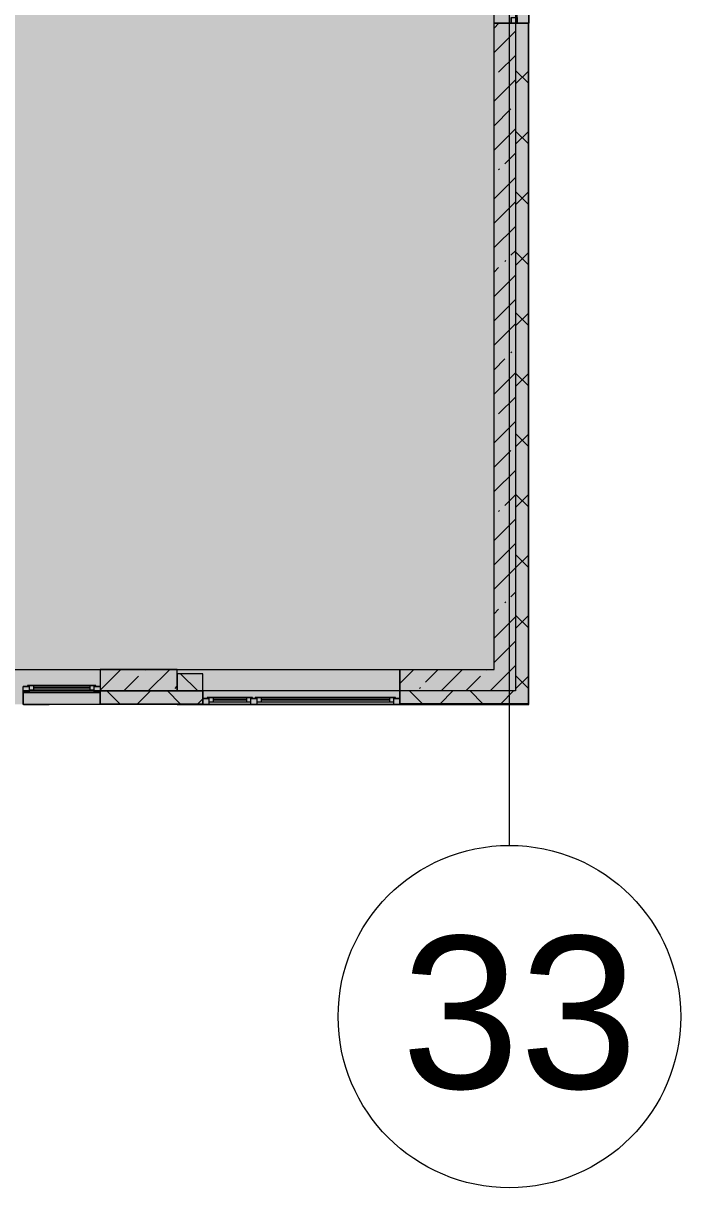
# Model space of a CAD drawing. Header units: millimetres. Extents: x -3817 to 677485, y -22715 to 103890.
# Drawn here: x 29874.6 to 29935, y 156.6 to 263.8 of the extents above; entities that cross this region are included whole.
import ezdxf

# ---------------------------------------------------------------- set-up
doc = ezdxf.new("R2010")
doc.units = ezdxf.units.MM
doc.layers.add('PDF _Геометрия', color=7, linetype='Continuous', true_color=0x1d1d1d)
doc.layers.add('PDF _Сплошная заливка', color=7, linetype='Continuous', true_color=0xffffff)
doc.layers.add('PDF _Текст', color=7, linetype='Continuous')
doc.styles.add('PDF ArialMT', font='arial.ttf')

msp = doc.modelspace()

# ---------------------------------------------------------------- hatches: boundary and pattern name
at = {"layer": 'PDF _Сплошная заливка', "true_color": 0xd9d9d9, "transparency": 33554559}
for points in [[(29921.04, 201.11), (29921.04, 372.26), (29669.87, 372.33), (29669.87, 418.72), (29600.87, 418.72), (29600.87, 283.52), (29637.4, 283.52), (29637.4, 201.11), (29911.29, 201.11)], [(29919.21, 202.35), (29919.84, 202.35), (29919.84, 263.77), (29917.87, 263.77), (29917.87, 202.35)], [(29888.73, 202.35), (29888.73, 204.32), (29881.65, 204.32), (29881.65, 202.35), (29881.93, 202.35)], [(29916.76, 202.35), (29917.87, 202.35), (29917.87, 204.32), (29909.21, 204.32), (29909.21, 202.35), (29911.29, 202.35)]]:
    msp.add_hatch(color=254, dxfattribs=at).paths.add_polyline_path(points)
h = msp.add_hatch(color=254, dxfattribs=at)
h.paths.add_polyline_path([(29920.95, 201.17), (29921.02, 201.17), (29921.02, 263.77), (29919.84, 263.77), (29919.84, 201.17), (29920.82, 201.17)], flags=0)
h.paths.add_polyline_path([(29921.02, 273.22), (29921.02, 288.33), (29919.84, 288.33), (29919.84, 273.22)], flags=0)
h.paths.add_polyline_path([(29919.84, 306.44), (29921.02, 306.44), (29921.02, 371.64), (29919.84, 371.64), (29919.84, 328.3)], flags=0)
h = msp.add_hatch(color=254, dxfattribs=at)
h.paths.add_polyline_path([(29889.27, 202.35), (29891.1, 202.35), (29891.1, 203.93), (29888.73, 203.93), (29888.73, 202.35)], flags=0)
h.paths.add_polyline_path([(29856.45, 202.35), (29856.45, 203.93), (29848.18, 203.93), (29848.18, 202.35), (29852.57, 202.35)], flags=0)
h.paths.add_polyline_path([(29874.56, 202.35), (29874.56, 203.93), (29870.62, 203.93), (29870.62, 202.35)], flags=0)
h.paths.add_polyline_path([(29764.48, 202.35), (29771.42, 202.35), (29771.42, 203.93), (29763.15, 203.93), (29763.15, 202.35)], flags=0)
h.paths.add_polyline_path([(29792.67, 202.35), (29799.76, 202.35), (29799.76, 203.93), (29792.67, 203.93)], flags=0)
h.paths.add_polyline_path([(29806.85, 202.35), (29813.93, 202.35), (29813.93, 203.93), (29806.85, 203.93)], flags=0)
h.paths.add_polyline_path([(29745.04, 202.35), (29745.04, 203.93), (29743.07, 203.93), (29743.07, 202.35)], flags=0)
h.paths.add_polyline_path([(29830.07, 202.35), (29830.07, 203.93), (29828.11, 203.93), (29828.11, 202.35)], flags=0)
h.paths.add_polyline_path([(29661.71, 202.35), (29665.12, 202.35), (29665.12, 203.93), (29658.82, 203.93), (29658.82, 202.35)], flags=0)
h.paths.add_polyline_path([(29679.29, 202.35), (29681.26, 202.35), (29681.26, 203.93), (29679.29, 203.93), (29679.29, 203.59)], flags=0)
h.paths.add_polyline_path([(29735.12, 202.35), (29735.98, 202.35), (29735.98, 203.93), (29728.9, 203.93), (29728.9, 202.35)], flags=0)
h.paths.add_polyline_path([(29707.64, 202.35), (29707.64, 203.93), (29699.37, 203.93), (29699.37, 202.35), (29705.76, 202.35)], flags=0)
h = msp.add_hatch(color=254, dxfattribs=at)
h.paths.add_polyline_path([(29889.27, 201.17), (29891.1, 201.17), (29891.1, 202.35), (29881.65, 202.35), (29881.65, 201.17), (29881.93, 201.17)], flags=0)
h.paths.add_polyline_path([(29909.21, 201.17), (29919.84, 201.17), (29919.84, 202.35), (29909.21, 202.35)], flags=0)
h.paths.add_polyline_path([(29806.85, 201.17), (29813.93, 201.17), (29813.93, 202.35), (29806.85, 202.35)], flags=0)
h.paths.add_polyline_path([(29797.51, 201.17), (29799.76, 201.17), (29799.76, 202.35), (29792.67, 202.35), (29792.67, 201.17), (29793.84, 201.17)], flags=0)
h.paths.add_polyline_path([(29823.2, 201.17), (29830.07, 201.17), (29830.07, 202.35), (29821.02, 202.35), (29821.02, 201.17)], flags=0)
h.paths.add_polyline_path([(29848.18, 201.17), (29856.45, 201.17), (29856.45, 202.35), (29848.18, 202.35)], flags=0)
h.paths.add_polyline_path([(29863.54, 201.17), (29874.56, 201.17), (29874.56, 202.35), (29863.54, 202.35)], flags=0)
h.paths.add_polyline_path([(29707.64, 201.17), (29707.64, 202.35), (29699.37, 202.35), (29699.37, 201.17), (29705.76, 201.17)], flags=0)
h.paths.add_polyline_path([(29778.5, 201.17), (29785.59, 201.17), (29785.59, 202.35), (29778.5, 202.35)], flags=0)
h.paths.add_polyline_path([(29764.48, 201.17), (29771.42, 201.17), (29771.42, 202.35), (29763.15, 202.35), (29763.15, 201.17)], flags=0)
h.paths.add_polyline_path([(29721.81, 201.17), (29721.81, 202.35), (29714.72, 202.35), (29714.72, 201.17), (29720.44, 201.17)], flags=0)
h.paths.add_polyline_path([(29745.04, 201.17), (29745.04, 202.35), (29728.9, 202.35), (29728.9, 201.17), (29742.46, 201.17)], flags=0)
h.paths.add_polyline_path([(29665.12, 201.17), (29665.12, 202.35), (29658.82, 202.35), (29658.82, 201.17), (29661.71, 201.17)], flags=0)
h.paths.add_polyline_path([(29647.03, 201.17), (29651.73, 201.17), (29651.73, 202.35), (29637.4, 202.35), (29637.4, 201.17)], flags=0)
h.paths.add_polyline_path([(29672.21, 201.17), (29681.26, 201.17), (29681.26, 202.35), (29672.21, 202.35)], flags=0)

# ---------------------------------------------------------------- linework, layer by layer
at = {"layer": 'PDF _Геометрия', "color": 253, "lineweight": 9, "true_color": 0xaaaaaa}
msp.add_lwpolyline([(29919.28, 188.13), (29919.28, 281.71), (29919.28, 282.11), (29919.28, 375.69)], dxfattribs=at)
at = {"layer": 'PDF _Геометрия', "color": 7, "lineweight": 9}
for points in [[(29921.08, 268.49), (29921.08, 264.32), (29921.08, 263.77), (29921.08, 273.22), (29921.08, 288.33), (29921.08, 306.44), (29921.08, 305.89), (29921.08, 288.89), (29921.08, 288.33), (29921.08, 306.44)], [(29906.84, 201.11), (29909.21, 201.11), (29919.84, 201.11), (29921.04, 201.11), (29921.08, 201.11), (29921.08, 263.77), (29921.08, 268.49), (29921.08, 263.77)], [(29921.04, 201.15), (29921.04, 263.77)], [(29881.65, 201.11), (29874.59, 201.11), (29876.94, 201.11)], [(29888.73, 201.11), (29891.1, 201.11), (29881.65, 201.11), (29879.3, 201.11)], [(29891.1, 201.11), (29909.21, 201.11)], [(29893.46, 201.11), (29895.82, 201.11)], [(29896.06, 201.11), (29895.51, 201.11)], [(29902.12, 201.11), (29904.48, 201.11)]]:
    msp.add_lwpolyline(points, dxfattribs=at)
at = {"layer": 'PDF _Геометрия', "color": 8, "lineweight": 9, "true_color": 0x737373}
for points in [[(29919.84, 284.87), (29919.84, 273.22), (29921.04, 273.22), (29919.84, 273.22), (29919.84, 263.77), (29921.04, 263.77), (29919.84, 263.77), (29919.84, 202.35), (29909.21, 202.35), (29909.21, 201.11), (29909.21, 202.35), (29891.1, 202.35), (29891.1, 201.11), (29891.1, 201.66), (29891.65, 201.66), (29891.65, 201.11)], [(29919.43, 264.32), (29919.43, 263.77), (29917.87, 263.77), (29919.84, 263.77), (29919.84, 202.35), (29917.87, 202.35), (29909.21, 202.35), (29909.21, 204.32), (29917.87, 204.32), (29917.87, 263.77), (29917.87, 263.77), (29917.87, 263.78), (29917.87, 281.72), (29917.87, 281.88), (29917.87, 281.72)], [(29919.98, 263.77), (29919.98, 273.22)], [(29917.87, 263.33), (29918.31, 263.77)], [(29921.02, 201.17), (29921.02, 263.77)], [(29917.87, 261.09), (29919.84, 263.05)], [(29918.29, 259.26), (29919.84, 260.81)], [(29921.02, 258.25), (29919.84, 259.43)], [(29919.84, 258.2), (29921.02, 259.38)], [(29917.87, 256.6), (29919.84, 258.56)], [(29917.87, 254.35), (29919.41, 255.9)], [(29917.87, 252.11), (29919.84, 254.07)], [(29921.02, 252.68), (29919.84, 253.86)], [(29919.84, 252.64), (29921.02, 253.82)], [(29918.85, 250.85), (29919.84, 251.83)], [(29918.29, 250.29), (29918.38, 250.38)], [(29917.87, 247.62), (29919.84, 249.58)], [(29921.02, 247.11), (29919.84, 248.29)], [(29919.84, 247.07), (29921.02, 248.25)], [(29917.87, 245.37), (29919.84, 247.34)], [(29917.87, 243.13), (29919.84, 245.09)], [(29919.41, 242.43), (29919.84, 242.85)], [(29921.02, 241.55), (29919.84, 242.73)], [(29919.84, 241.5), (29921.02, 242.68)], [(29917.87, 240.88), (29918.29, 241.31)], [(29918.85, 241.87), (29918.95, 241.96)], [(29917.87, 238.64), (29919.84, 240.6)], [(29917.87, 236.39), (29919.84, 238.36)], [(29921.02, 235.98), (29919.84, 237.16)], [(29919.84, 235.93), (29921.02, 237.11)], [(29917.87, 234.15), (29919.84, 236.11)], [(29917.87, 231.9), (29918.85, 232.89)], [(29919.41, 233.45), (29919.51, 233.54)], [(29917.87, 229.66), (29919.84, 231.62)], [(29921.02, 230.41), (29919.84, 231.59)], [(29919.84, 230.36), (29921.02, 231.55)], [(29918.29, 227.84), (29919.84, 229.38)], [(29917.87, 225.17), (29919.84, 227.13)], [(29921.02, 224.84), (29919.84, 226.02)], [(29919.84, 224.8), (29921.02, 225.98)], [(29917.87, 222.92), (29919.41, 224.47)], [(29917.87, 220.68), (29919.84, 222.64)], [(29918.85, 219.42), (29919.84, 220.4)], [(29921.02, 219.28), (29919.84, 220.46)], [(29919.84, 219.23), (29921.02, 220.41)], [(29918.29, 218.86), (29918.38, 218.95)], [(29917.87, 216.19), (29919.84, 218.15)], [(29917.87, 213.94), (29919.84, 215.91)], [(29921.02, 213.71), (29919.84, 214.89)], [(29919.84, 213.66), (29921.02, 214.84)], [(29917.87, 211.7), (29919.84, 213.66)], [(29919.41, 211), (29919.84, 211.42)], [(29918.85, 210.44), (29918.95, 210.53)], [(29917.87, 209.45), (29918.29, 209.88)], [(29917.87, 207.21), (29919.84, 209.17)], [(29921.02, 208.14), (29919.84, 209.32)], [(29919.84, 208.09), (29921.02, 209.28)], [(29917.87, 204.96), (29919.84, 206.93)], [(29917.5, 202.35), (29917.87, 202.72), (29919.84, 204.68)], [(29799.13, 204.32), (29799.29, 204.32), (29799.3, 204.32), (29909.21, 204.32), (29909.21, 202.35), (29891.1, 202.35)], [(29881.65, 202.42), (29883.55, 204.32)], [(29883.83, 202.35), (29885.18, 203.7)], [(29885.74, 204.26), (29885.8, 204.32)], [(29886.07, 202.35), (29888.04, 204.32)], [(29890.61, 202.35), (29889.04, 203.93)], [(29909.21, 203.03), (29910.49, 204.32)], [(29911.56, 203.14), (29912.74, 204.32)], [(29913.01, 202.35), (29914.98, 204.32)], [(29915.26, 202.35), (29916.61, 203.7)], [(29917.17, 204.26), (29917.23, 204.32)], [(29921.02, 202.57), (29919.84, 203.75)], [(29919.84, 202.53), (29921.02, 203.71)], [(29875.11, 202.76), (29874.56, 202.76)], [(29874.96, 202.84), (29881.25, 202.84)], [(29875.51, 202.84), (29875.51, 202.45)], [(29875.51, 202.68), (29880.7, 202.68)], [(29880.7, 202.6), (29875.51, 202.6)], [(29880.7, 202.84), (29880.7, 202.45)], [(29881.65, 202.76), (29881.1, 202.76)], [(29888.55, 202.58), (29888.73, 202.77)], [(29911, 202.58), (29911.09, 202.67)], [(29891.1, 201.11), (29891.1, 202.35), (29888.73, 202.35), (29881.65, 202.35), (29881.65, 201.11), (29881.65, 202.35), (29874.56, 202.35), (29874.56, 201.11), (29874.56, 202.35), (29881.65, 202.35)], [(29874.56, 202.21), (29881.65, 202.21)], [(29883.44, 201.17), (29882.26, 202.35)], [(29885.07, 201.17), (29886.26, 202.35)], [(29889.01, 201.17), (29887.83, 202.35)], [(29890.64, 201.17), (29891.1, 201.63)], [(29891.65, 201.66), (29891.1, 201.66)], [(29891.49, 201.74), (29895.66, 201.74)], [(29892.04, 201.74), (29892.04, 201.35)], [(29892.04, 201.58), (29895.11, 201.58)], [(29895.11, 201.5), (29892.04, 201.5)], [(29895.11, 201.74), (29895.11, 201.35)], [(29895.51, 201.11), (29895.51, 201.66), (29896.06, 201.66), (29896.06, 201.11)], [(29895.9, 201.74), (29908.81, 201.74)], [(29896.45, 201.74), (29896.45, 201.35)], [(29896.45, 201.58), (29908.26, 201.58)], [(29908.26, 201.5), (29896.45, 201.5)], [(29908.26, 201.74), (29908.26, 201.35)], [(29908.65, 201.11), (29908.65, 201.66), (29909.21, 201.66), (29909.21, 201.11)], [(29909.21, 201.66), (29908.65, 201.66)], [(29911.28, 201.17), (29910.1, 202.35)], [(29912.91, 201.17), (29914.09, 202.35)], [(29916.85, 201.17), (29915.67, 202.35)], [(29918.48, 201.17), (29919.66, 202.35)], [(29874.59, 201.11), (29874.56, 201.11)], [(29881.65, 201.17), (29891.1, 201.17)], [(29881.65, 201.15), (29891.1, 201.15)], [(29920.95, 201.17), (29919.84, 201.17), (29909.21, 201.17)], [(29920.9, 201.15), (29919.84, 201.15), (29909.21, 201.15)], [(29921.04, 201.15), (29921.02, 201.15)]]:
    msp.add_lwpolyline(points, dxfattribs=at)
at = {"layer": 'PDF _Геометрия', "color": 9, "lineweight": 9, "true_color": 0xb7b7b7}
msp.add_lwpolyline([(29909.21, 204.32), (29917.87, 204.32), (29917.87, 263.77), (29918.26, 263.77)], dxfattribs=at)
at = {"layer": 'PDF _Геометрия', "color": 8, "lineweight": 9, "true_color": 0x737373}
for points in [[(29919.98, 263.77), (29919.43, 263.77), (29919.43, 264.32), (29919.98, 264.32)], [(29888.73, 202.35), (29888.73, 203.93), (29888.73, 204.32), (29881.65, 204.32), (29881.65, 202.35)], [(29888.73, 202.35), (29891.1, 202.35), (29891.1, 203.93), (29888.73, 203.93)], [(29874.56, 202.21), (29874.56, 202.76), (29875.11, 202.76), (29875.11, 202.21)], [(29881.25, 202.84), (29874.96, 202.84), (29874.96, 202.76), (29875.11, 202.76), (29875.11, 202.45), (29881.1, 202.45), (29881.1, 202.76), (29881.25, 202.76)], [(29881.1, 202.21), (29881.1, 202.76), (29881.65, 202.76), (29881.65, 202.21)], [(29895.66, 201.74), (29891.49, 201.74), (29891.49, 201.66), (29891.65, 201.66), (29891.65, 201.35), (29895.51, 201.35), (29895.51, 201.66), (29895.66, 201.66)], [(29895.51, 201.66), (29896.06, 201.66)], [(29908.81, 201.74), (29895.9, 201.74), (29895.9, 201.66), (29896.06, 201.66), (29896.06, 201.35), (29908.65, 201.35), (29908.65, 201.66), (29908.81, 201.66)]]:
    msp.add_lwpolyline(points, close=True, dxfattribs=at)
at = {"layer": 'PDF _Геометрия', "color": 7, "lineweight": 9}
msp.add_lwpolyline([(29891.65, 201.11), (29908.65, 201.11), (29909.21, 201.11), (29891.1, 201.11)], close=True, dxfattribs=at)
at = {"layer": 'PDF _Геометрия', "color": 253, "lineweight": 9, "true_color": 0xaaaaaa}
msp.add_circle((29919.28, 172.38), 15.75, dxfattribs=at)
at = {"layer": 'PDF _Геометрия', "color": 253, "lineweight": 20, "true_color": 0xaaaaaa}
msp.add_circle((29919.28, 172.38), 15.75, dxfattribs=at)

# ---------------------------------------------------------------- texts
at = {"layer": 'PDF _Текст', "color": 9, "true_color": 0xbebebe, "insert": (29909.34, 172.67), "char_height": 14, "attachment_point": 4, "style": 'PDF ArialMT'}
msp.add_mtext('33', dxfattribs=at)

doc.saveas('drawing.dxf')
